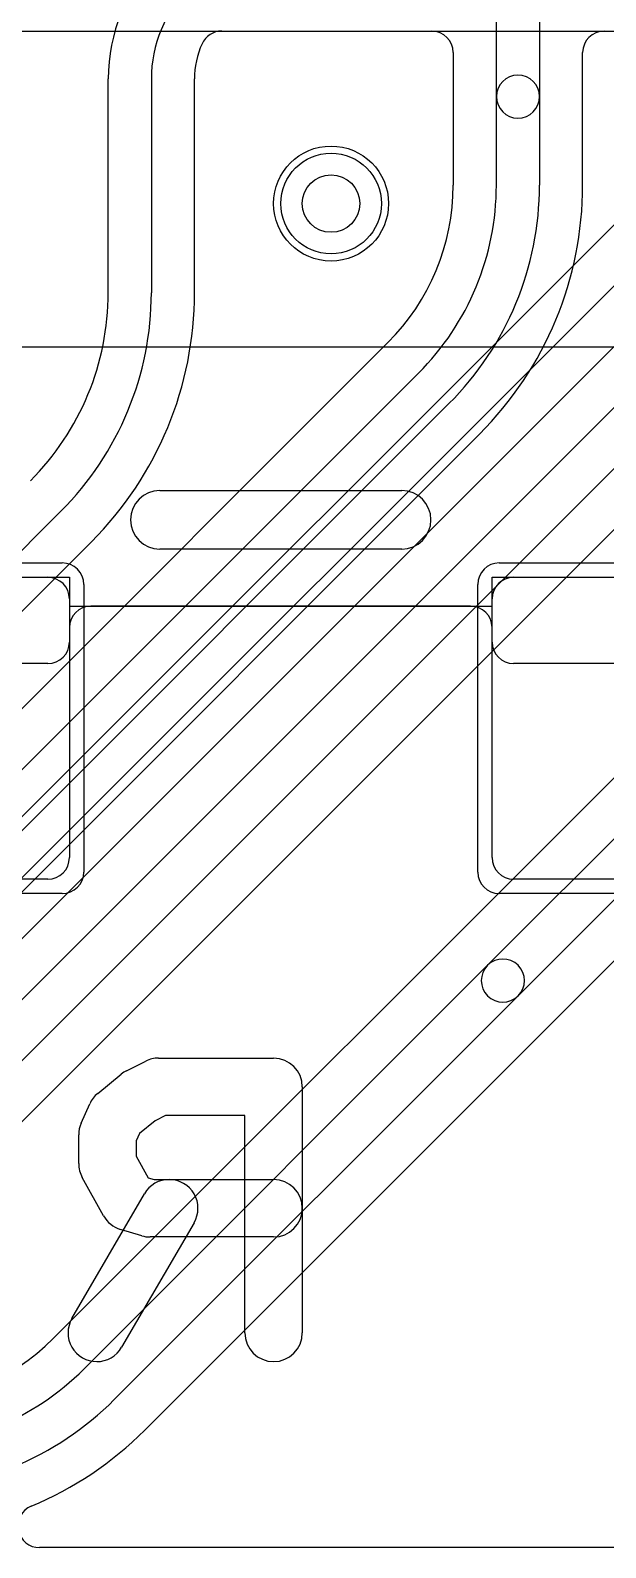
# Model space of a CAD drawing. Extents: x 0 to 20.5, y -0.5 to 20.
# Drawn here: x 11.45 to 13.46, y 10.33 to 15.6 of the extents above; entities that cross this region are included whole.
import ezdxf

# ---------------------------------------------------------------- set-up
doc = ezdxf.new("R2010")
doc.units = 0
for name, color, linetype in [('Hole', 1, 'CONTINUOUS'), ('L1', 3, 'CONTINUOUS'), ('L2', 3, 'CONTINUOUS'), ('L3', 3, 'CONTINUOUS'), ('L4', 3, 'CONTINUOUS'), ('MetalMask-A', 176, 'CONTINUOUS'), ('PartsArea-A', 111, 'CONTINUOUS'), ('PartsArea-B', 111, 'CONTINUOUS'), ('PartsSilk-A', 221, 'CONTINUOUS'), ('PartsSilk-B', 221, 'CONTINUOUS'), ('Resist-A', 2, 'CONTINUOUS'), ('Resist-B', 2, 'CONTINUOUS'), ('Silk-A', 140, 'CONTINUOUS'), ('Silk-B', 140, 'CONTINUOUS')]:
    doc.layers.add(name, color=color, linetype=linetype)

msp = doc.modelspace()

# ---------------------------------------------------------------- linework, layer by layer
at = {"layer": 'Hole'}
msp.add_circle((12.5, 15), 0.1, dxfattribs=at)
at = {"layer": 'L1'}
for p, q in [((7.20246, 15.59996), (18.82503, 15.59996)), ((10.465, 13.7), (11.515, 13.7)), ((13.135, 13.7), (14.065, 13.7)), ((11.59, 13.625), (11.59, 12.725)), ((13.06, 12.725), (13.06, 13.625)), ((12.985, 13.60004), (11.665, 13.60004)), ((11.58996, 13.525), (11.58996, 13.47497)), ((13.06004, 13.47497), (13.06004, 13.525)), ((11.51499, 13.4), (10.46501, 13.4)), ((14.06499, 13.4), (13.13501, 13.4)), ((11.515, 12.65), (10.465, 12.65)), ((14.065, 12.65), (13.135, 12.65))]:
    msp.add_line(p, q, dxfattribs=at)
msp.add_circle((12.5, 15), 0.2, dxfattribs=at)
for centre, radius, start, end in [((11.515, 13.625), 0.075, 0, 90), ((13.135, 13.625), 0.075, 90, 180), ((11.665, 13.525), 0.07504, 90, 180), ((12.985, 13.525), 0.07504, 0, 90), ((11.51499, 13.47497), 0.07497, -90, 0), ((13.13501, 13.47497), 0.07497, 180, -90), ((11.515, 12.725), 0.075, -90, 0), ((13.135, 12.725), 0.075, 180, -90)]:
    msp.add_arc(centre, radius, start, end, dxfattribs=at)
at = {"layer": 'L2'}
msp.add_line((1.17497, 15.59996), (18.82503, 15.59996), dxfattribs=at)
msp.add_circle((12.5, 15), 0.2, dxfattribs=at)
at = {"layer": 'L3'}
for p, q in [((11.13986, 11.94592), (14.89697, 15.70303)), ((10.30004, 15.59996), (13.7471, 15.59996)), ((15.00303, 15.59697), (11.24592, 11.83985)), ((11.35202, 11.73376), (15.15964, 15.54138)), ((13.59798, 15.04051), (10.9095, 12.35202)), ((11.01559, 12.24592), (13.70407, 14.93442)), ((13.81014, 14.82835), (11.12165, 12.13985))]:
    msp.add_line(p, q, dxfattribs=at)
msp.add_circle((12.5, 15), 0.2, dxfattribs=at)
at = {"layer": 'L4'}
for p, q in [((13.075, 15.37211), (13.075, 15.65822)), ((13.225, 15.65822), (13.225, 15.37211)), ((12.11965, 15.59996), (12.84999, 15.59996)), ((13.45001, 15.59996), (18.82503, 15.59996)), ((12.92496, 15.52499), (12.92496, 15.06421)), ((13.37504, 15.06421), (13.37504, 15.52499)), ((11.725, 14.68993), (11.725, 15.43361)), ((11.875, 15.43361), (11.875, 14.68993)), ((12.02504, 14.68993), (12.02504, 15.43361)), ((13.075, 15.06421), (13.075, 15.37211)), ((13.225, 15.37211), (13.225, 15.06421)), ((12.69798, 14.51624), (10.41587, 12.23413)), ((10.08986, 11.69592), (12.80407, 14.41015)), ((12.91014, 14.30408), (10.19592, 11.58985)), ((10.30202, 11.48376), (13.01623, 14.19799)), ((11.56014, 13.9298), (9.99091, 12.36057)), ((10.27127, 12.42873), (11.66624, 13.8237)), ((14.29291, 13.81117), (11.53377, 11.05202)), ((13.04442, 12.35048), (14.43649, 13.74255)), ((14.54255, 13.63649), (13.15048, 12.24442)), ((11.85202, 10.73376), (14.61117, 13.49291)), ((11.63986, 10.94592), (13.04442, 12.35048)), ((13.15048, 12.24442), (11.74592, 10.83985)), ((17.98531, 10.32504), (11.48584, 10.32504))]:
    msp.add_line(p, q, dxfattribs=at)
msp.add_circle((12.5, 15), 0.2, dxfattribs=at)
for centre, radius, start, end in [((12.32242, 15.43361), 0.59742, 135.00136, 180), ((12.32242, 15.43361), 0.44742, 135.00091, 180), ((12.11965, 15.52499), 0.07497, 90, 155.74264), ((12.84999, 15.52499), 0.07497, 0, 90), ((13.45001, 15.52499), 0.07497, 90, 180), ((12.32242, 15.43361), 0.29738, 155.74133, 180), ((13.15, 15.37211), 0.075, 0, 180), ((13.15, 15.37211), 0.075, 180, 0), ((12.15, 15.06422), 0.77496, -45, -0.00074), ((12.15, 15.06422), 0.925, -45, -0.00062), ((12.15, 15.06422), 1.075, -45, -0.00053), ((12.15, 15.06423), 1.22504, -45.00033, -0.00093), ((10.8, 14.68994), 0.925, -45, -0.00062), ((10.8, 14.68994), 1.075, -45, -0.00053), ((10.79999, 14.68994), 1.22506, -44.99967, -0.00047), ((13.09745, 12.29745), 0.075, 135, -45), ((13.09745, 12.29745), 0.075, -45, 135), ((10.98579, 11.6), 0.77496, -90, -45), ((10.98579, 11.6), 0.925, -90, -45.00044), ((10.98579, 11.6), 1.075, -90, -45.00075), ((10.98579, 11.6), 1.22504, -67.37808, -45.00033), ((11.48584, 10.40001), 0.07497, 112.62457, -90)]:
    msp.add_arc(centre, radius, start, end, dxfattribs=at)
at = {"layer": 'MetalMask-A'}
for p, q in [((10.465, 13.7), (11.515, 13.7)), ((13.135, 13.7), (14.065, 13.7)), ((11.59, 13.625), (11.59, 12.725)), ((13.06, 12.725), (13.06, 13.625)), ((11.515, 12.65), (10.465, 12.65)), ((14.065, 12.65), (13.135, 12.65))]:
    msp.add_line(p, q, dxfattribs=at)
for centre, start, end in [((11.515, 13.625), 0, 90), ((13.135, 13.625), 90, 180), ((11.515, 12.725), -90, 0), ((13.135, 12.725), 180, -90)]:
    msp.add_arc(centre, 0.075, start, end, dxfattribs=at)
at = {"layer": 'PartsArea-A'}
for p, q in [((20, 14.5), (0, 14.5)), ((10.39, 13.7), (11.59, 13.7)), ((11.59, 13.7), (11.59, 13.6)), ((13.06, 13.6), (13.06, 13.7)), ((13.06, 13.7), (14.14, 13.7)), ((11.59, 13.6), (13.06, 13.6))]:
    msp.add_line(p, q, dxfattribs=at)
at = {"layer": 'PartsArea-B'}
msp.add_line((20, 14.5), (0, 14.5), dxfattribs=at)
at = {"layer": 'PartsSilk-A'}
for p, q in [((11.90426, 14.0016), (12.74574, 14.0016)), ((12.74574, 13.7984), (11.90426, 13.7984))]:
    msp.add_line(p, q, dxfattribs=at)
for centre, start, end in [((11.90426, 13.9), 90, -90), ((12.74574, 13.9), -90, 90)]:
    msp.add_arc(centre, 0.1016, start, end, dxfattribs=at)
at = {"layer": 'PartsSilk-B'}
for p, q in [((11.7886, 11.98388), (11.85527, 12.01722)), ((11.9, 12.02778), (12.3, 12.02778)), ((11.68853, 11.90518), (11.77001, 11.97184)), ((12.4, 11.92778), (12.4, 11.07222)), ((11.63084, 11.80172), (11.66047, 11.86839)), ((11.92361, 11.82778), (11.88802, 11.80998)), ((12.2, 11.82778), (11.92361, 11.82778)), ((12.2, 11.07222), (12.2, 11.82778)), ((11.88802, 11.80998), (11.83357, 11.76544)), ((11.62222, 11.66111), (11.62222, 11.76111)), ((11.83357, 11.76544), (11.82222, 11.73989)), ((11.82222, 11.73989), (11.82222, 11.68702)), ((11.82222, 11.68702), (11.86397, 11.61188)), ((11.70889, 11.47921), (11.63481, 11.61254)), ((11.86397, 11.61188), (11.88505, 11.60556)), ((11.88505, 11.60556), (12.3, 11.60556)), ((11.59873, 11.12247), (11.85058, 11.55581)), ((12.0235, 11.45531), (11.77165, 11.02197)), ((11.84164, 11.40978), (11.76757, 11.432)), ((12.3, 11.40556), (11.87037, 11.40556))]:
    msp.add_line(p, q, dxfattribs=at)
for centre, start, end in [((11.83333, 11.89444), 116.57018, 129.28618), ((11.9, 11.92778), 90, 116.57018), ((12.3, 11.92778), 0, 90), ((11.75185, 11.82778), 129.28618, 156.03926), ((11.72222, 11.76111), 156.03926, 180), ((11.72222, 11.66111), 180, -150.94094), ((11.93704, 11.50556), -30.16488, 149.83556), ((12.3, 11.50556), -90, 90), ((11.7963, 11.52778), -150.94094, -106.69705), ((11.87037, 11.50556), -106.69705, -90), ((11.68519, 11.07222), 149.83512, -30.16444), ((12.3, 11.07222), 180, 0)]:
    msp.add_arc(centre, 0.1, start, end, dxfattribs=at)
at = {"layer": 'Resist-A'}
for p, q in [((10.415, 13.75), (11.565, 13.75)), ((13.085, 13.75), (14.115, 13.75)), ((11.64, 13.675), (11.64, 12.675)), ((13.01, 12.675), (13.01, 13.675)), ((11.565, 12.6), (10.415, 12.6)), ((14.115, 12.6), (13.085, 12.6))]:
    msp.add_line(p, q, dxfattribs=at)
msp.add_circle((12.5, 15), 0.175, dxfattribs=at)
for centre, start, end in [((11.565, 13.675), 0, 90), ((13.085, 13.675), 90, 180), ((11.565, 12.675), -90, 0), ((13.085, 12.675), 180, -90)]:
    msp.add_arc(centre, 0.075, start, end, dxfattribs=at)
at = {"layer": 'Resist-B'}
msp.add_circle((12.5, 15), 0.175, dxfattribs=at)
at = {"layer": 'Silk-A'}
for p, q in [((11.90426, 14.0016), (12.74574, 14.0016)), ((12.74574, 13.7984), (11.90426, 13.7984))]:
    msp.add_line(p, q, dxfattribs=at)
for centre, start, end in [((11.90426, 13.9), 90, -90), ((12.74574, 13.9), -90, 90)]:
    msp.add_arc(centre, 0.1016, start, end, dxfattribs=at)
at = {"layer": 'Silk-B'}
for p, q in [((11.7886, 11.98388), (11.85527, 12.01722)), ((11.9, 12.02778), (12.3, 12.02778)), ((11.68853, 11.90518), (11.77001, 11.97184)), ((12.4, 11.92778), (12.4, 11.07222)), ((11.63084, 11.80172), (11.66047, 11.86839)), ((11.92361, 11.82778), (11.88802, 11.80998)), ((12.2, 11.82778), (11.92361, 11.82778)), ((12.2, 11.07222), (12.2, 11.82778)), ((11.88802, 11.80998), (11.83357, 11.76544)), ((11.62222, 11.66111), (11.62222, 11.76111)), ((11.83357, 11.76544), (11.82222, 11.73989)), ((11.82222, 11.73989), (11.82222, 11.68702)), ((11.82222, 11.68702), (11.86397, 11.61188)), ((11.70889, 11.47921), (11.63481, 11.61254)), ((11.86397, 11.61188), (11.88505, 11.60556)), ((11.88505, 11.60556), (12.3, 11.60556)), ((11.59873, 11.12247), (11.85058, 11.55581)), ((12.0235, 11.45531), (11.77165, 11.02197)), ((11.84164, 11.40978), (11.76757, 11.432)), ((12.3, 11.40556), (11.87037, 11.40556))]:
    msp.add_line(p, q, dxfattribs=at)
for centre, start, end in [((11.83333, 11.89444), 116.57018, 129.28618), ((11.9, 11.92778), 90, 116.57018), ((12.3, 11.92778), 0, 90), ((11.75185, 11.82778), 129.28618, 156.03926), ((11.72222, 11.76111), 156.03926, 180), ((11.72222, 11.66111), 180, -150.94094), ((11.93704, 11.50556), -30.16488, 149.83556), ((12.3, 11.50556), -90, 90), ((11.7963, 11.52778), -150.94094, -106.69705), ((11.87037, 11.50556), -106.69705, -90), ((11.68519, 11.07222), 149.83512, -30.16444), ((12.3, 11.07222), 180, 0)]:
    msp.add_arc(centre, 0.1, start, end, dxfattribs=at)

doc.saveas('drawing.dxf')
